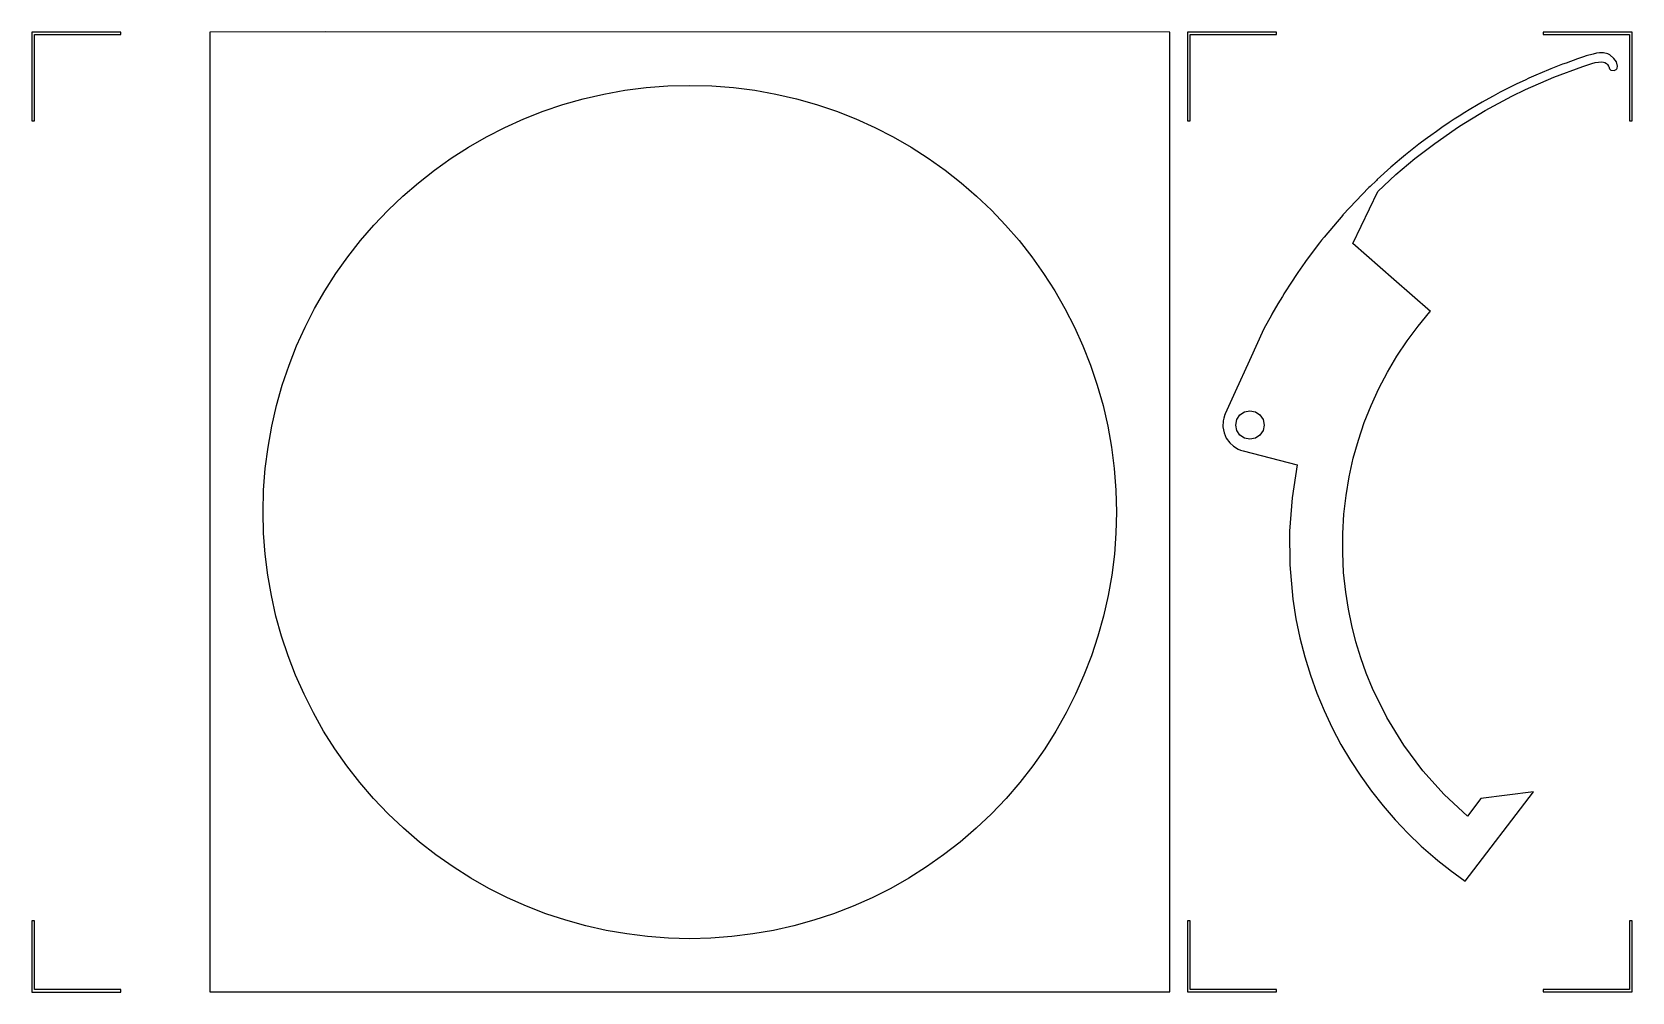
# Model space of a CAD drawing. Extents: x 0 to 18, y 0 to 10.8.
import ezdxf

# ---------------------------------------------------------------- set-up
doc = ezdxf.new("R2010")
doc.units = 0
doc.layers.add('Layer_1', color=7, linetype='CONTINUOUS')

msp = doc.modelspace()

# ---------------------------------------------------------------- linework, layer by layer
at = {"layer": 'Layer_1', "color": 7}
for points in [[(0, 10.800016), (0, 9.800004), (0.028335, 9.800004), (0.028335, 10.77163), (1.000015, 10.77163), (1.000015, 10.800016), (0, 10.800016)], [(12.999979, 10.80006), (12.999979, 9.800045), (13.028314, 9.800045), (13.028314, 10.771672), (13.999994, 10.771672), (13.999994, 10.80006), (12.999979, 10.80006), (12.999979, 10.80006)], [(16.999985, 10.80006), (16.999985, 10.771672), (17.971668, 10.771672), (17.971668, 9.800045), (18, 9.800045), (18, 10.785838), (18, 10.80006), (16.999985, 10.80006), (16.999985, 10.80006)], [(0, 0.799979), (0, 0.000001), (1.000015, 0.000001), (1.000015, 0.028333), (0.028335, 0.028333), (0.028335, 0.799979), (0, 0.799979)], [(12.999979, 0.800022), (12.999979, 0.000043), (13.999994, 0.000043), (13.999994, 0.028376), (13.028314, 0.028376), (13.028314, 0.800022), (12.999979, 0.800022), (12.999979, 0.800022)], [(17.971668, 0.800022), (17.971668, 0.028376), (16.999985, 0.028376), (16.999985, 0.000043), (18, 0.000043), (18, 0.800022), (17.971668, 0.800022), (17.971668, 0.800022)]]:
    msp.add_lwpolyline(points, close=True, dxfattribs=at)
for points in [[(3.299876, 10.800298), (2.000001, 10.800016), (2.000001, 0.000057), (12.800014, 0.000057), (12.800014, 10.800016), (3.299876, 10.800298), (3.299876, 10.800298)], [(17.657916, 10.566897), (17.657916, 10.566614), (17.635369, 10.565457), (17.602352, 10.560717), (17.562886, 10.552779), (17.485882, 10.531337), (17.453745, 10.520864), (17.398898, 10.502343), (17.388648, 10.497658), (17.258724, 10.451301), (17.219425, 10.436583), (17.124118, 10.399872), (17.08796, 10.385596), (16.962007, 10.333561), (16.943321, 10.325403), (16.838535, 10.279046), (16.796365, 10.259753), (16.703982, 10.216152), (16.673223, 10.20138), (16.555265, 10.142234), (16.516127, 10.121674), (16.437689, 10.079947), (16.389293, 10.053433), (16.315264, 10.011707), (16.271166, 9.986516), (16.166657, 9.924229), (16.119528, 9.895069), (16.054925, 9.8545), (16.000411, 9.819332), (15.944847, 9.782511), (15.85919, 9.724303), (15.799327, 9.682576), (15.736378, 9.637156), (15.698069, 9.609044), (15.632639, 9.560096), (15.602432, 9.536834), (15.471961, 9.433592), (15.452118, 9.417551), (15.38382, 9.360666), (15.357308, 9.338176), (15.28824, 9.278535), (15.134782, 9.139077), (15.124585, 9.129597), (15.053036, 9.06097), (15.040855, 9.049064), (14.820259, 8.822294), (14.74816, 8.743029), (14.745072, 8.739502), (14.536327, 8.493274), (14.507167, 8.457224), (14.48352, 8.427073), (14.48352, 8.427016), (14.48352, 8.426847), (14.400507, 8.318588), (14.327141, 8.218708), (14.318321, 8.206416), (14.239553, 8.093747), (14.233324, 8.084542), (14.160011, 7.974354), (14.097228, 7.875301), (14.083394, 7.853473), (14.082237, 7.851542), (14.066748, 7.826131), (14.066466, 7.825801), (14.015864, 7.741465), (13.949169, 7.625545), (13.943931, 7.616339), (13.859044, 7.460235), (13.859044, 7.460179), (13.859552, 7.459953), (13.698048, 7.105246), (13.536597, 6.750815), (13.424865, 6.505469), (13.42272, 6.500783), (13.420688, 6.496374), (13.42097, 6.496374), (13.407136, 6.45597), (13.406853, 6.455419), (13.400625, 6.425102), (13.397884, 6.357413), (13.410015, 6.292439), (13.435738, 6.232322), (13.473771, 6.179205), (13.473771, 6.179149), (13.516856, 6.139584), (13.567754, 6.108759), (13.567754, 6.108759), (13.595813, 6.097073), (13.595813, 6.097073), (13.625468, 6.088143), (14.23445, 5.929007), (14.175826, 5.561301), (14.147219, 5.186091), (14.149784, 4.804825), (14.184678, 4.418953), (14.219196, 4.199157), (14.263721, 3.983414), (14.317982, 3.771932), (14.381705, 3.564919), (14.45462, 3.362582), (14.536454, 3.165129), (14.626934, 2.972768), (14.725789, 2.785705), (14.832746, 2.60415), (14.947534, 2.428309), (15.06988, 2.258391), (15.199512, 2.094602), (15.336159, 1.937151), (15.479547, 1.786245), (15.629406, 1.642091), (15.785462, 1.504898), (15.78501, 1.504348), (15.816156, 1.479543), (15.949219, 1.373269), (15.95258, 1.370735), (16.121859, 1.246325), (16.892072, 2.251962), (16.300893, 2.177934), (16.300131, 2.176831), (16.14838, 1.978835), (15.886821, 2.222709), (15.647472, 2.489634), (15.432146, 2.778228), (15.242659, 3.087108), (15.080824, 3.414891), (15.010843, 3.58544), (14.948457, 3.760195), (14.89389, 3.938985), (14.847371, 4.121637), (14.809126, 4.307977), (14.779382, 4.497833), (14.756081, 4.719678), (14.745056, 4.939884), (14.746033, 5.158097), (14.758741, 5.373962), (14.782908, 5.587125), (14.81826, 5.797232), (14.864525, 6.003928), (14.921432, 6.206858), (14.988708, 6.405669), (15.06608, 6.600006), (15.153276, 6.789514), (15.250024, 6.973838), (15.356052, 7.152626), (15.471086, 7.325521), (15.594855, 7.49217), (15.727087, 7.652218), (15.725817, 7.653375), (15.731769, 7.657564), (15.320453, 8.017067), (15.319013, 8.015359), (14.859852, 8.4194), (15.139373, 9.00683), (15.344545, 9.19609), (15.558601, 9.376248), (15.781243, 9.547011), (16.012168, 9.708086), (16.058303, 9.739064), (16.058303, 9.739121), (16.347634, 9.916447), (16.347634, 9.916503), (16.648102, 10.078505), (16.802441, 10.153581), (17.118894, 10.29144), (17.44538, 10.412377), (17.44538, 10.412659), (17.548676, 10.446007), (17.585001, 10.455378), (17.623366, 10.461827), (17.65611, 10.463534), (17.65611, 10.463534), (17.68053, 10.461881), (17.693868, 10.458022), (17.693868, 10.458022), (17.711341, 10.445179), (17.711341, 10.445179), (17.723468, 10.433824), (17.735925, 10.417177), (17.738634, 10.413043), (17.74639, 10.387566), (17.763439, 10.371867), (17.799157, 10.366796), (17.80803, 10.36933), (17.816245, 10.373354), (17.823575, 10.378921), (17.82975, 10.385922), (17.834488, 10.394411), (17.838569, 10.415853), (17.823905, 10.464746), (17.79629, 10.502284), (17.748775, 10.541585), (17.726891, 10.553491), (17.681197, 10.565453), (17.657716, 10.566776), (17.657716, 10.566889), (17.657916, 10.566897)], [(7.399979, 10.200025), (7.646985, 10.193779), (7.890749, 10.175242), (8.130968, 10.144716), (8.367341, 10.102504), (8.599567, 10.048906), (8.827345, 9.984224), (9.050371, 9.908759), (9.268346, 9.822814), (9.480966, 9.72669), (9.687932, 9.620688), (9.88894, 9.50511), (10.08369, 9.380258), (10.27188, 9.246433), (10.453208, 9.103937), (10.627373, 8.953072), (10.794074, 8.794138), (10.953007, 8.627438), (11.103873, 8.453273), (11.246369, 8.271944), (11.380194, 8.083755), (11.505046, 7.889005), (11.620624, 7.687996), (11.726626, 7.481031), (11.82275, 7.26841), (11.908695, 7.050435), (11.98416, 6.827409), (12.048842, 6.599632), (12.10244, 6.367406), (12.144652, 6.131032), (12.175178, 5.890813), (12.193715, 5.64705), (12.199961, 5.400044), (12.194064, 5.162025), (12.176477, 4.925621), (12.147363, 4.691226), (12.106885, 4.459234), (12.055207, 4.230037), (11.99249, 4.004029), (11.918899, 3.781604), (11.834596, 3.563155), (11.739743, 3.349076), (11.634505, 3.139759), (11.519043, 2.935599), (11.393522, 2.736988), (11.258103, 2.544321), (11.11295, 2.35799), (10.958226, 2.17839), (10.794094, 2.005913), (10.621618, 1.841778), (10.44202, 1.687052), (10.255691, 1.541897), (10.063025, 1.406476), (9.864416, 1.280952), (9.660257, 1.165488), (9.450941, 1.060247), (9.236863, 0.965392), (9.018415, 0.881086), (8.795991, 0.807492), (8.569984, 0.744773), (8.340788, 0.693092), (8.108796, 0.652612), (7.874401, 0.623495), (7.637998, 0.605905), (7.399979, 0.600005), (7.16196, 0.605905), (6.925557, 0.623495), (6.691163, 0.652612), (6.459171, 0.693092), (6.229975, 0.744774), (6.003968, 0.807493), (5.781544, 0.881087), (5.563096, 0.965393), (5.349018, 1.060248), (5.139702, 1.165489), (4.935543, 1.280952), (4.736934, 1.406476), (4.544269, 1.541897), (4.35794, 1.687053), (4.178341, 1.841779), (4.005866, 2.005913), (3.841733, 2.17839), (3.687009, 2.357991), (3.541856, 2.544322), (3.406438, 2.736989), (3.280916, 2.935599), (3.165455, 3.13976), (3.060216, 3.349076), (2.965364, 3.563156), (2.881061, 3.781605), (2.807469, 4.00403), (2.744753, 4.230037), (2.693074, 4.459234), (2.652597, 4.691226), (2.623483, 4.925621), (2.605896, 5.162025), (2.599998, 5.400044), (2.606245, 5.647049), (2.624782, 5.890813), (2.655307, 6.131032), (2.69752, 6.367405), (2.751118, 6.599632), (2.8158, 6.827409), (2.891265, 7.050435), (2.97721, 7.26841), (3.073334, 7.48103), (3.179336, 7.687996), (3.294913, 7.889004), (3.419765, 8.083754), (3.55359, 8.271944), (3.696086, 8.453272), (3.846952, 8.627437), (4.005886, 8.794137), (4.172586, 8.953071), (4.346751, 9.103937), (4.528079, 9.246433), (4.716269, 9.380258), (4.911019, 9.50511), (5.112027, 9.620688), (5.318993, 9.726689), (5.531613, 9.822814), (5.749588, 9.908759), (5.972614, 9.984223), (6.200391, 10.048905), (6.432617, 10.102503), (6.668991, 10.144716), (6.90921, 10.175242), (7.152973, 10.193779), (7.399979, 10.200025), (7.399979, 10.200025)], [(13.701733, 6.53834), (13.762972, 6.526164), (13.814888, 6.491477), (13.849575, 6.439561), (13.861751, 6.378322), (13.849164, 6.316051), (13.814868, 6.265203), (13.764009, 6.230924), (13.701733, 6.218359), (13.639475, 6.23094), (13.588633, 6.265222), (13.55435, 6.316064), (13.54177, 6.378322), (13.554335, 6.440598), (13.588614, 6.491458), (13.639462, 6.525754), (13.701733, 6.53834), (13.701733, 6.53834)]]:
    msp.add_lwpolyline(points, dxfattribs=at)

doc.saveas('drawing.dxf')
